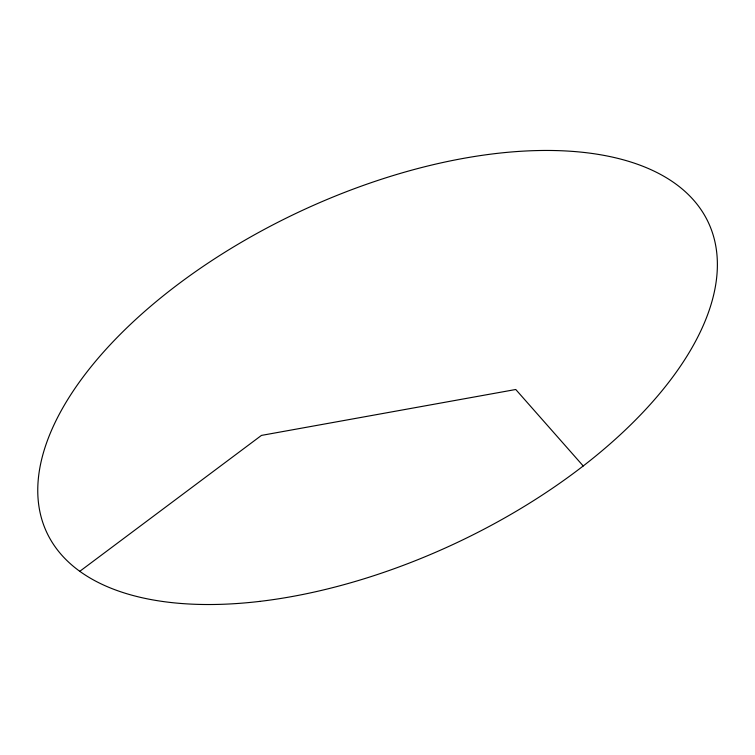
<?xml version="1.0" encoding="UTF-8"?>
<svg xmlns="http://www.w3.org/2000/svg" width="755" height="755" viewBox="0 0 755 755"><rect width="100%" height="100%" fill="white"/><g stroke="black" fill="none" stroke-linecap="round" stroke-linejoin="round"><path stroke-width="1.13" d="M79.785 571.318L261.447 435.409L515.759 389.495L583.219 465.977M259.88 601.376A365.307 183.238 -25.1 0 0 712.484 232.899A365.307 183.238 -25.1 0 0 160.324 298.197A365.307 183.238 -25.1 0 0 259.88 601.376"/></g></svg>
